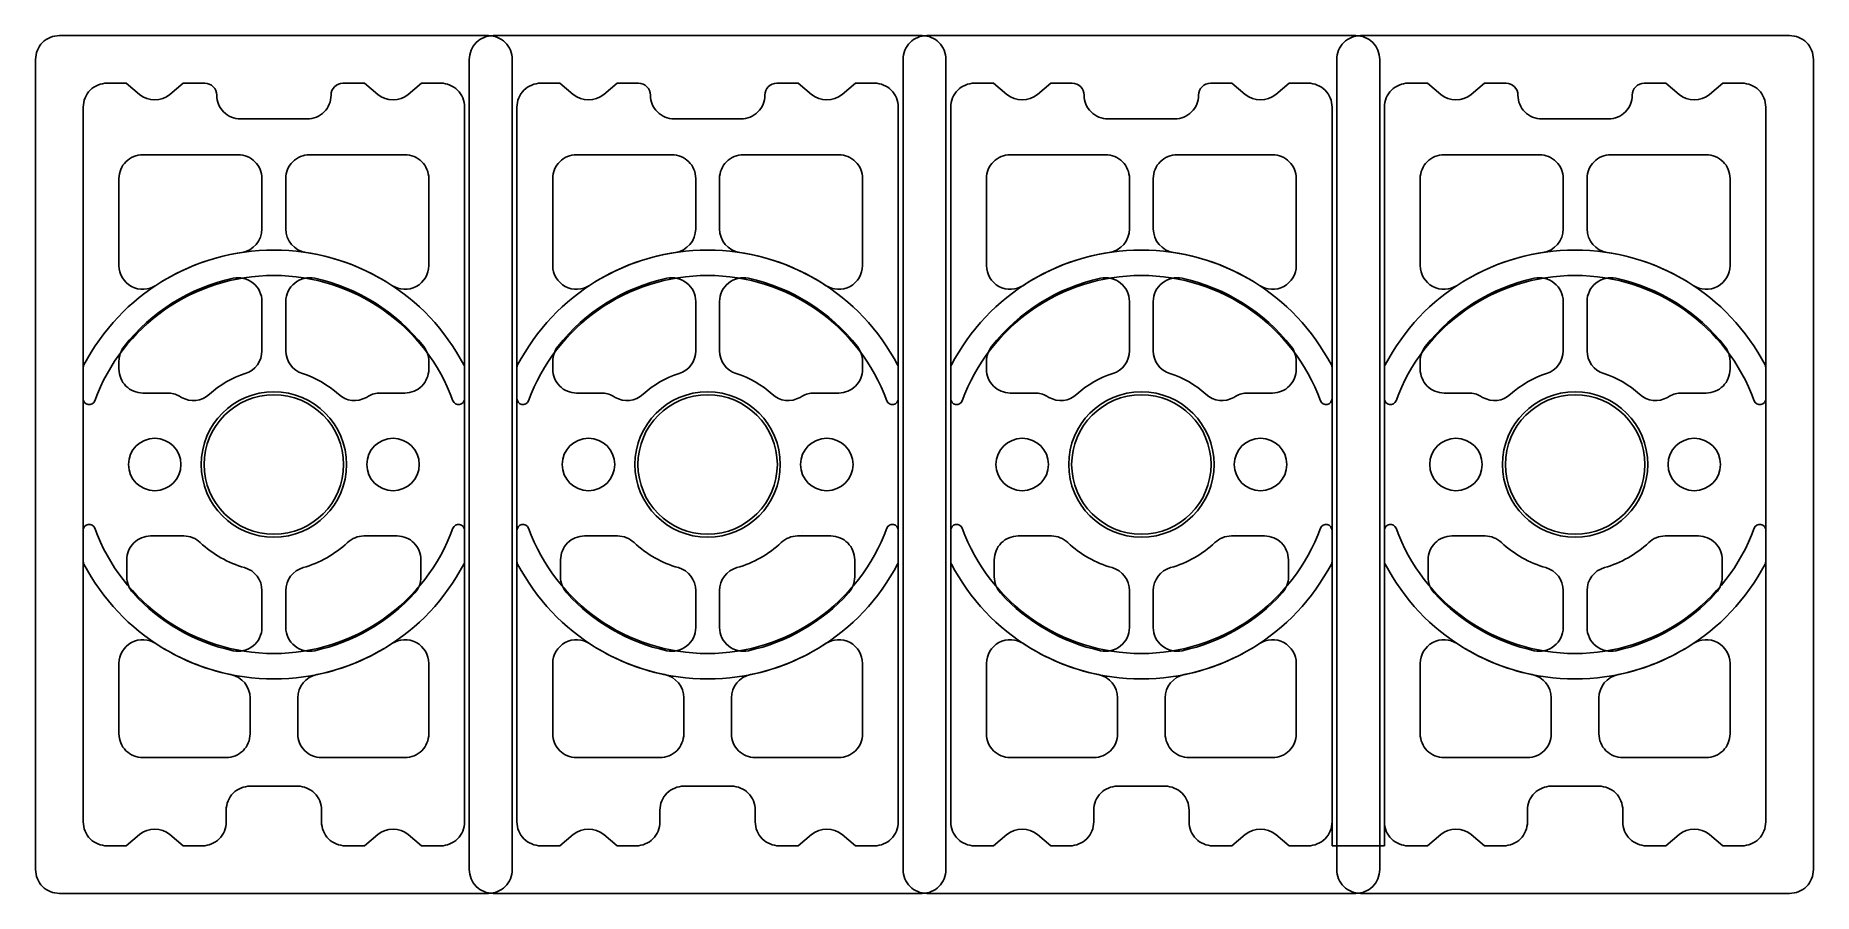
# Model space of a CAD drawing. Header units: inches. Extents: x -2 to 72.6, y -2 to 34.
import ezdxf

# ---------------------------------------------------------------- set-up
doc = ezdxf.new("R2010")
doc.units = ezdxf.units.IN
doc.header["$MEASUREMENT"] = 0
doc.layers.add('モーター固定台', color=200, linetype='Continuous')

msp = doc.modelspace()

# ---------------------------------------------------------------- linework, layer by layer
for p, q in [((52.4, 1), (52.4, 0)), ((54.6, 1), (54.6, 0)), ((52.4, 0), (54.6, 0))]:
    msp.add_line(p, q)
for points in [[(-1, 34), (17, 34, -0.414214), (18, 33), (18, -1, -0.414214), (17, -2), (-1, -2, -0.414214), (-2, -1), (-2, 33, -0.414214)], [(17.2, 34), (35.2, 34, -0.414214), (36.2, 33), (36.2, -1, -0.414214), (35.2, -2), (17.2, -2, -0.414214), (16.2, -1), (16.2, 33, -0.414214)], [(35.4, 34), (53.4, 34, -0.414214), (54.4, 33), (54.4, -1, -0.414214), (53.4, -2), (35.4, -2, -0.414214), (34.4, -1), (34.4, 33, -0.414214)], [(53.6, 34), (71.6, 34, -0.414214), (72.6, 33), (72.6, -1, -0.414214), (71.6, -2), (53.6, -2, -0.414214), (52.6, -1), (52.6, 33, -0.414214)], [(15.515, 18.675, 0.699485), (0.485, 18.675, -0.838687), (0, 18.761), (0, 20.062, -0.121281), (0.029, 20.178, -0.604901), (15.971, 20.178, -0.121281), (16, 20.062), (16, 18.761, -0.838687)], [(33.715, 18.675, 0.699485), (18.685, 18.675, -0.838687), (18.2, 18.761), (18.2, 20.062, -0.121281), (18.229, 20.178, -0.604901), (34.171, 20.178, -0.121281), (34.2, 20.062), (34.2, 18.761, -0.838687)], [(51.915, 18.675, 0.699485), (36.885, 18.675, -0.838687), (36.4, 18.761), (36.4, 20.062, -0.121281), (36.429, 20.178, -0.604901), (52.371, 20.178, -0.121281), (52.4, 20.062), (52.4, 18.761, -0.838687)], [(70.115, 18.675, 0.699485), (55.085, 18.675, -0.838687), (54.6, 18.761), (54.6, 20.062, -0.121281), (54.629, 20.178, -0.604901), (70.571, 20.178, -0.121281), (70.6, 20.062), (70.6, 18.761, -0.838687)], [(15.515, 13.325, -0.699485), (0.485, 13.325, 0.838687), (0, 13.239), (0, 11.938, 0.121281), (0.029, 11.822, 0.604901), (15.971, 11.822, 0.121281), (16, 11.938), (16, 13.239, 0.838687)], [(33.715, 13.325, -0.699485), (18.685, 13.325, 0.838687), (18.2, 13.239), (18.2, 11.938, 0.121281), (18.229, 11.822, 0.604901), (34.171, 11.822, 0.121281), (34.2, 11.938), (34.2, 13.239, 0.838687)], [(51.915, 13.325, -0.699485), (36.885, 13.325, 0.838687), (36.4, 13.239), (36.4, 11.938, 0.121281), (36.429, 11.822, 0.604901), (52.371, 11.822, 0.121281), (52.4, 11.938), (52.4, 13.239, 0.838687)], [(70.115, 13.325, -0.699485), (55.085, 13.325, 0.838687), (54.6, 13.239), (54.6, 11.938, 0.121281), (54.629, 11.822, 0.604901), (70.571, 11.822, 0.121281), (70.6, 11.938), (70.6, 13.239, 0.838687)]]:
    msp.add_lwpolyline(points, format="xyb", close=True)
at = {"layer": 'モーター固定台'}
for points in [[(16, 1), (16, 31, 0.414214), (15, 32), (14.2, 32), (13.64, 31.533, -0.36205), (12.36, 31.533), (11.8, 32), (10.9, 32, 0.414214), (10.4, 31.5), (10.4, 31.5, -0.414214), (9.4, 30.5), (8, 30.5), (6.6, 30.5, -0.414214), (5.6, 31.5), (5.6, 31.5, 0.414214), (5.1, 32), (5, 32), (4.2, 32), (3.64, 31.533, -0.36205), (2.36, 31.533), (1.8, 32), (1, 32, 0.414214), (0, 31), (0, 1, 0.414214), (1, 0), (1.8, 0), (2.36, 0.467, -0.36205), (3.64, 0.467), (4.2, 0), (5, 0, 0.414214), (6, 1), (6, 1.5, -0.414214), (7, 2.5), (9, 2.5, -0.414214), (10, 1.5), (10, 1, 0.414214), (11, 0), (11.8, 0), (12.36, 0.467, -0.36205), (13.64, 0.467), (14.2, 0), (15, 0, 0.414214)], [(34.2, 1), (34.2, 31, 0.414214), (33.2, 32), (32.4, 32), (31.84, 31.533, -0.36205), (30.56, 31.533), (30, 32), (29.1, 32, 0.414214), (28.6, 31.5), (28.6, 31.5, -0.414214), (27.6, 30.5), (26.2, 30.5), (24.8, 30.5, -0.414214), (23.8, 31.5), (23.8, 31.5, 0.414214), (23.3, 32), (23.2, 32), (22.4, 32), (21.84, 31.533, -0.36205), (20.56, 31.533), (20, 32), (19.2, 32, 0.414214), (18.2, 31), (18.2, 1, 0.414214), (19.2, 0), (20, 0), (20.56, 0.467, -0.36205), (21.84, 0.467), (22.4, 0), (23.2, 0, 0.414214), (24.2, 1), (24.2, 1.5, -0.414214), (25.2, 2.5), (27.2, 2.5, -0.414214), (28.2, 1.5), (28.2, 1, 0.414214), (29.2, 0), (30, 0), (30.56, 0.467, -0.36205), (31.84, 0.467), (32.4, 0), (33.2, 0, 0.414214)], [(52.4, 1), (52.4, 31, 0.414214), (51.4, 32), (50.6, 32), (50.04, 31.533, -0.36205), (48.76, 31.533), (48.2, 32), (47.3, 32, 0.414214), (46.8, 31.5), (46.8, 31.5, -0.414214), (45.8, 30.5), (44.4, 30.5), (43, 30.5, -0.414214), (42, 31.5), (42, 31.5, 0.414214), (41.5, 32), (41.4, 32), (40.6, 32), (40.04, 31.533, -0.36205), (38.76, 31.533), (38.2, 32), (37.4, 32, 0.414214), (36.4, 31), (36.4, 1, 0.414214), (37.4, 0), (38.2, 0), (38.76, 0.467, -0.36205), (40.04, 0.467), (40.6, 0), (41.4, 0, 0.414214), (42.4, 1), (42.4, 1.5, -0.414214), (43.4, 2.5), (45.4, 2.5, -0.414214), (46.4, 1.5), (46.4, 1, 0.414214), (47.4, 0), (48.2, 0), (48.76, 0.467, -0.36205), (50.04, 0.467), (50.6, 0), (51.4, 0, 0.414214)], [(70.6, 1), (70.6, 31, 0.414214), (69.6, 32), (68.8, 32), (68.24, 31.533, -0.36205), (66.96, 31.533), (66.4, 32), (65.5, 32, 0.414214), (65, 31.5), (65, 31.5, -0.414214), (64, 30.5), (62.6, 30.5), (61.2, 30.5, -0.414214), (60.2, 31.5), (60.2, 31.5, 0.414214), (59.7, 32), (59.6, 32), (58.8, 32), (58.24, 31.533, -0.36205), (56.96, 31.533), (56.4, 32), (55.6, 32, 0.414214), (54.6, 31), (54.6, 1, 0.414214), (55.6, 0), (56.4, 0), (56.96, 0.467, -0.36205), (58.24, 0.467), (58.8, 0), (59.6, 0, 0.414214), (60.6, 1), (60.6, 1.5, -0.414214), (61.6, 2.5), (63.6, 2.5, -0.414214), (64.6, 1.5), (64.6, 1, 0.414214), (65.6, 0), (66.4, 0), (66.96, 0.467, -0.36205), (68.24, 0.467), (68.8, 0), (69.6, 0, 0.414214)], [(1.5, 24.352), (1.5, 28, -0.414214), (2.5, 29), (2.829, 29), (6.5, 29, -0.414214), (7.5, 28), (7.5, 25.887, -0.37077), (6.65, 24.898, 0.10837), (3.05, 23.516, -0.597108)], [(14.5, 24.352), (14.5, 28, 0.414214), (13.5, 29), (13.171, 29), (9.5, 29, 0.414214), (8.5, 28), (8.5, 25.887, 0.37077), (9.35, 24.898, -0.10837), (12.95, 23.516, 0.597108)], [(19.7, 24.352), (19.7, 28, -0.414214), (20.7, 29), (21.029, 29), (24.7, 29, -0.414214), (25.7, 28), (25.7, 25.887, -0.37077), (24.85, 24.898, 0.10837), (21.25, 23.516, -0.597108)], [(32.7, 24.352), (32.7, 28, 0.414214), (31.7, 29), (31.371, 29), (27.7, 29, 0.414214), (26.7, 28), (26.7, 25.887, 0.37077), (27.55, 24.898, -0.10837), (31.15, 23.516, 0.597108)], [(37.9, 24.352), (37.9, 28, -0.414214), (38.9, 29), (39.229, 29), (42.9, 29, -0.414214), (43.9, 28), (43.9, 25.887, -0.37077), (43.05, 24.898, 0.10837), (39.45, 23.516, -0.597108)], [(50.9, 24.352), (50.9, 28, 0.414214), (49.9, 29), (49.571, 29), (45.9, 29, 0.414214), (44.9, 28), (44.9, 25.887, 0.37077), (45.75, 24.898, -0.10837), (49.35, 23.516, 0.597108)], [(56.1, 24.352), (56.1, 28, -0.414214), (57.1, 29), (57.429, 29), (61.1, 29, -0.414214), (62.1, 28), (62.1, 25.887, -0.37077), (61.25, 24.898, 0.10837), (57.65, 23.516, -0.597108)], [(69.1, 24.352), (69.1, 28, 0.414214), (68.1, 29), (67.771, 29), (64.1, 29, 0.414214), (63.1, 28), (63.1, 25.887, 0.37077), (63.95, 24.898, -0.10837), (67.55, 23.516, 0.597108)], [(3.528, 13), (2.829, 13, 0.414214), (1.829, 12), (1.829, 11.282, 0.187026), (2.09, 10.608, 0.155044), (6.286, 8.186, 0.478978), (7.5, 9.163), (7.5, 10.191), (7.5, 10.708, 0.335437), (6.773, 11.671, -0.120638), (4.911, 12.727, 0.191401), (4.225, 13)], [(12.472, 13), (13.171, 13, -0.414214), (14.171, 12), (14.171, 11.282, -0.187026), (13.91, 10.608, -0.155044), (9.714, 8.186, -0.478978), (8.5, 9.163), (8.5, 10.191), (8.5, 10.708, -0.335437), (9.227, 11.671, 0.120638), (11.089, 12.727, -0.191401), (11.775, 13)], [(21.728, 13), (21.029, 13, 0.414214), (20.029, 12), (20.029, 11.282, 0.187026), (20.29, 10.608, 0.155044), (24.486, 8.186, 0.478978), (25.7, 9.163), (25.7, 10.191), (25.7, 10.708, 0.335437), (24.973, 11.671, -0.120638), (23.111, 12.727, 0.191401), (22.425, 13)], [(30.672, 13), (31.371, 13, -0.414214), (32.371, 12), (32.371, 11.282, -0.187026), (32.11, 10.608, -0.155044), (27.914, 8.186, -0.478978), (26.7, 9.163), (26.7, 10.191), (26.7, 10.708, -0.335437), (27.427, 11.671, 0.120638), (29.289, 12.727, -0.191401), (29.975, 13)], [(39.928, 13), (39.229, 13, 0.414214), (38.229, 12), (38.229, 11.282, 0.187026), (38.49, 10.608, 0.155044), (42.686, 8.186, 0.478978), (43.9, 9.163), (43.9, 10.191), (43.9, 10.708, 0.335437), (43.173, 11.671, -0.120638), (41.311, 12.727, 0.191401), (40.625, 13)], [(48.872, 13), (49.571, 13, -0.414214), (50.571, 12), (50.571, 11.282, -0.187026), (50.31, 10.608, -0.155044), (46.114, 8.186, -0.478978), (44.9, 9.163), (44.9, 10.191), (44.9, 10.708, -0.335437), (45.627, 11.671, 0.120638), (47.489, 12.727, -0.191401), (48.175, 13)], [(58.128, 13), (57.429, 13, 0.414214), (56.429, 12), (56.429, 11.282, 0.187026), (56.69, 10.608, 0.155044), (60.886, 8.186, 0.478978), (62.1, 9.163), (62.1, 10.191), (62.1, 10.708, 0.335437), (61.373, 11.671, -0.120638), (59.511, 12.727, 0.191401), (58.825, 13)], [(67.072, 13), (67.771, 13, -0.414214), (68.771, 12), (68.771, 11.282, -0.187026), (68.51, 10.608, -0.155044), (64.314, 8.186, -0.478978), (63.1, 9.163), (63.1, 10.191), (63.1, 10.708, -0.335437), (63.827, 11.671, 0.120638), (65.689, 12.727, -0.191401), (66.375, 13)], [(1.5, 4.698), (1.5, 7.648, -0.597108), (3.05, 8.484, 0.095541), (6.2, 7.182, -0.356394), (7, 6.202), (7, 4.698, -0.414214), (6, 3.698), (2.5, 3.698, -0.414214)], [(14.5, 4.698), (14.5, 7.648, 0.597108), (12.95, 8.484, -0.095541), (9.8, 7.182, 0.356394), (9, 6.202), (9, 4.698, 0.414214), (10, 3.698), (13.5, 3.698, 0.414214)], [(19.7, 4.698), (19.7, 7.648, -0.597108), (21.25, 8.484, 0.095541), (24.4, 7.182, -0.356394), (25.2, 6.202), (25.2, 4.698, -0.414214), (24.2, 3.698), (20.7, 3.698, -0.414214)], [(32.7, 4.698), (32.7, 7.648, 0.597108), (31.15, 8.484, -0.095541), (28, 7.182, 0.356394), (27.2, 6.202), (27.2, 4.698, 0.414214), (28.2, 3.698), (31.7, 3.698, 0.414214)], [(37.9, 4.698), (37.9, 7.648, -0.597108), (39.45, 8.484, 0.095541), (42.6, 7.182, -0.356394), (43.4, 6.202), (43.4, 4.698, -0.414214), (42.4, 3.698), (38.9, 3.698, -0.414214)], [(50.9, 4.698), (50.9, 7.648, 0.597108), (49.35, 8.484, -0.095541), (46.2, 7.182, 0.356394), (45.4, 6.202), (45.4, 4.698, 0.414214), (46.4, 3.698), (49.9, 3.698, 0.414214)], [(56.1, 4.698), (56.1, 7.648, -0.597108), (57.65, 8.484, 0.095541), (60.8, 7.182, -0.356394), (61.6, 6.202), (61.6, 4.698, -0.414214), (60.6, 3.698), (57.1, 3.698, -0.414214)], [(69.1, 4.698), (69.1, 7.648, 0.597108), (67.55, 8.484, -0.095541), (64.4, 7.182, 0.356394), (63.6, 6.202), (63.6, 4.698, 0.414214), (64.6, 3.698), (68.1, 3.698, 0.414214)]]:
    msp.add_lwpolyline(points, format="xyb", close=True, dxfattribs=at)
for points in [[(4.119, 18.818), (4.036, 18.866, 0.131652), (3.536, 19), (2.829, 19), (2.5, 19, -0.414214), (1.5, 20), (1.5, 20.33, -0.168299), (1.714, 20.949, -0.173688), (6.286, 23.814, -0.478978), (7.5, 22.837), (7.5, 20.77, -0.327538), (6.8, 19.816, 0.109892), (5.295, 18.947, -0.327538), (4.119, 18.818), (4.036, 18.866)], [(11.881, 18.818), (11.964, 18.866, -0.131652), (12.464, 19), (13.171, 19), (13.5, 19, 0.414214), (14.5, 20), (14.5, 20.33, 0.168299), (14.286, 20.949, 0.173688), (9.714, 23.814, 0.478978), (8.5, 22.837), (8.5, 20.77, 0.327538), (9.2, 19.816, -0.109892), (10.705, 18.947, 0.327538), (11.881, 18.818), (11.964, 18.866)], [(22.319, 18.818), (22.236, 18.866, 0.131652), (21.736, 19), (21.029, 19), (20.7, 19, -0.414214), (19.7, 20), (19.7, 20.33, -0.168299), (19.914, 20.949, -0.173688), (24.486, 23.814, -0.478978), (25.7, 22.837), (25.7, 20.77, -0.327538), (25, 19.816, 0.109892), (23.495, 18.947, -0.327538), (22.319, 18.818), (22.236, 18.866)], [(30.081, 18.818), (30.164, 18.866, -0.131652), (30.664, 19), (31.371, 19), (31.7, 19, 0.414214), (32.7, 20), (32.7, 20.33, 0.168299), (32.486, 20.949, 0.173688), (27.914, 23.814, 0.478978), (26.7, 22.837), (26.7, 20.77, 0.327538), (27.4, 19.816, -0.109892), (28.905, 18.947, 0.327538), (30.081, 18.818), (30.164, 18.866)], [(40.519, 18.818), (40.436, 18.866, 0.131652), (39.936, 19), (39.229, 19), (38.9, 19, -0.414214), (37.9, 20), (37.9, 20.33, -0.168299), (38.114, 20.949, -0.173688), (42.686, 23.814, -0.478978), (43.9, 22.837), (43.9, 20.77, -0.327538), (43.2, 19.816, 0.109892), (41.695, 18.947, -0.327538), (40.519, 18.818), (40.436, 18.866)], [(48.281, 18.818), (48.364, 18.866, -0.131652), (48.864, 19), (49.571, 19), (49.9, 19, 0.414214), (50.9, 20), (50.9, 20.33, 0.168299), (50.686, 20.949, 0.173688), (46.114, 23.814, 0.478978), (44.9, 22.837), (44.9, 20.77, 0.327538), (45.6, 19.816, -0.109892), (47.105, 18.947, 0.327538), (48.281, 18.818), (48.364, 18.866)], [(58.719, 18.818), (58.636, 18.866, 0.131652), (58.136, 19), (57.429, 19), (57.1, 19, -0.414214), (56.1, 20), (56.1, 20.33, -0.168299), (56.314, 20.949, -0.173688), (60.886, 23.814, -0.478978), (62.1, 22.837), (62.1, 20.77, -0.327538), (61.4, 19.816, 0.109892), (59.895, 18.947, -0.327538), (58.719, 18.818), (58.636, 18.866)], [(66.481, 18.818), (66.564, 18.866, -0.131652), (67.064, 19), (67.771, 19), (68.1, 19, 0.414214), (69.1, 20), (69.1, 20.33, 0.168299), (68.886, 20.949, 0.173688), (64.314, 23.814, 0.478978), (63.1, 22.837), (63.1, 20.77, 0.327538), (63.8, 19.816, -0.109892), (65.305, 18.947, 0.327538), (66.481, 18.818), (66.564, 18.866)]]:
    msp.add_lwpolyline(points, format="xyb", dxfattribs=at)
for points in [[(11.964, 13.134), (11.964, 13.134)], [(30.164, 13.134), (30.164, 13.134)], [(48.364, 13.134), (48.364, 13.134)]]:
    msp.add_lwpolyline(points, close=True, dxfattribs=at)
for centre, radius in [((8, 16), 3.05), ((8, 16), 2.925), ((26.2, 16), 3.05), ((26.2, 16), 2.925), ((44.4, 16), 3.05), ((44.4, 16), 2.925), ((62.6, 16), 3.05), ((62.6, 16), 2.925), ((3, 16), 1.1), ((13, 16), 1.1), ((21.2, 16), 1.1), ((31.2, 16), 1.1), ((39.4, 16), 1.1), ((49.4, 16), 1.1), ((57.6, 16), 1.1), ((67.6, 16), 1.1)]:
    msp.add_circle(centre, radius, dxfattribs=at)

doc.saveas('drawing.dxf')
